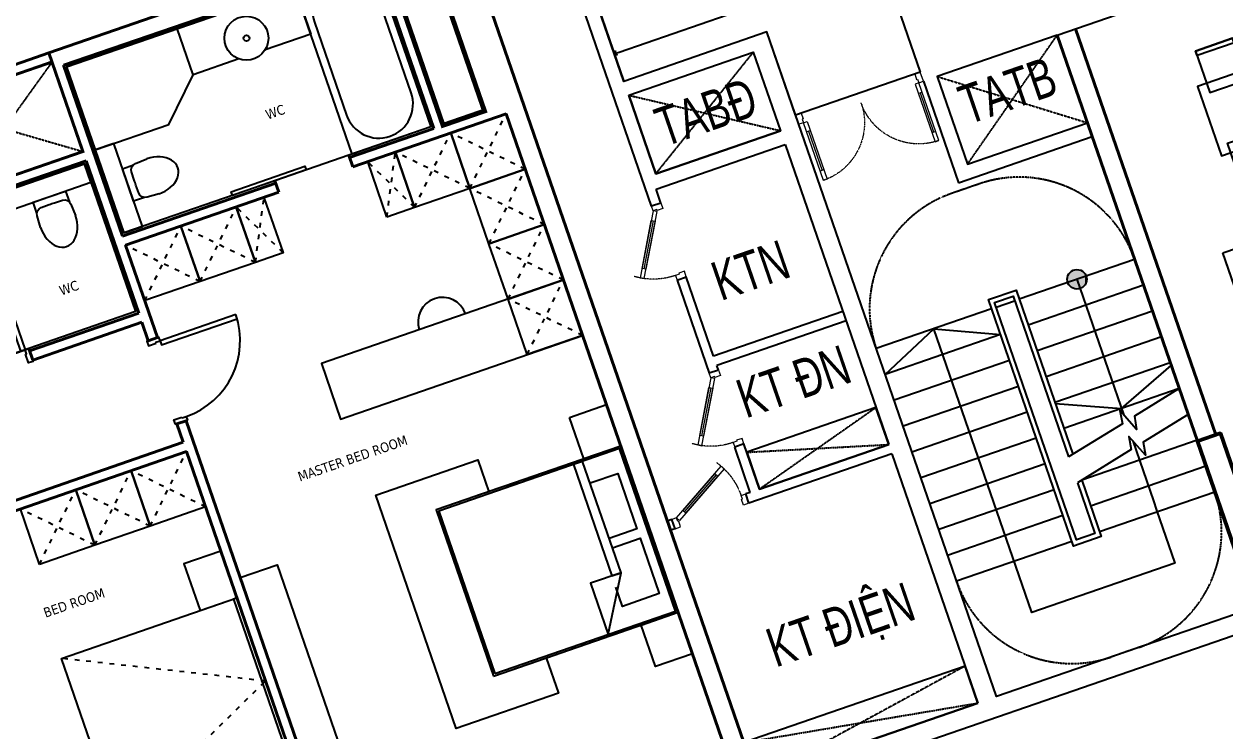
# Model space of a CAD drawing. Header units: millimetres. Extents: x -361654186 to 361255443, y -278569811 to 278836587.
# Drawn here: x -89505 to -77211, y 29118 to 36357 of the extents above; entities that cross this region are included whole.
import ezdxf
from ezdxf.enums import TextEntityAlignment as Align

# ---------------------------------------------------------------- set-up
doc = ezdxf.new("R2010")
doc.units = ezdxf.units.MM
doc.header["$MEASUREMENT"] = 0
for name, pattern in [('220126_HDN_HBA typical plan$0$HIDDEN', [0.375, 0.25, -0.125]), ('ACAD_ISO03W100', [30, 12, -18]), ('Xref_ST_MBDV Cot vach 30.7.2022$0$HIDDEN', [0.375, 0.25, -0.125]), ('Xref_ST_MBDV Cot vach 30.7.2022$0$HIDDEN2', [0.1875, 0.125, -0.0625])]:
    doc.linetypes.add(name, pattern=pattern)
for name, color, linetype, lineweight in [('00_duong_QH', 7, 'Continuous', 9), ('KT-Net cat', 1, 'Continuous', 40), ('KT-Net cot vach', 2, 'Continuous', 50), ('Xref_ST_MBDV Cot vach 30.7.2022$0$CUA', 37, 'Continuous', 13)]:
    doc.layers.add(name, color=color, linetype=linetype, lineweight=lineweight)
for name, color, linetype in [('1VinaPVC-Text', 9, 'Continuous'), ('A-_FURN----_E-_N', 251, 'Continuous'), ('A-_SANIEQPT_E-_N', 251, 'Continuous'), ('FURN', 251, 'Continuous'), ('IDEA - dim', 251, 'Continuous'), ('Kaka - ph', 7, 'Continuous'), ('KT-Net manh', 139, 'Continuous'), ('Xref_ST_MBDV Cot vach 30.7.2022$0$A-FLOR-STRS-ARROW', 8, 'Continuous'), ('Xref_ST_MBDV Cot vach 30.7.2022$0$IDEA - dim', 251, 'Continuous'), ('Xref_ST_MBDV Cot vach 30.7.2022$0$KT-Khuat', 9, 'Xref_ST_MBDV Cot vach 30.7.2022$0$HIDDEN'), ('Xref_ST_MBDV Cot vach 30.7.2022$0$KT-Net manh', 139, 'Continuous'), ('Xref_ST_MBDV Cot vach 30.7.2022$0$KT-Text', 7, 'Continuous'), ('Xref_ST_MBDV Cot vach 30.7.2022$0$KT-Thay', 7, 'Continuous')]:
    doc.layers.add(name, color=color, linetype=linetype)
doc.styles.add('Tahoma', font='tahoma.ttf')
doc.styles.add('Xref_ST_MBDV Cot vach 30.7.2022$0$Arial', font='arial.ttf', dxfattribs={"width": 0.7})
doc.styles.add('Xref_ST_MBDV Cot vach 30.7.2022$0$xref.N.Cot vach tang N2$0$DIM', font='vnsimli.shx', dxfattribs={"width": 0.7})
doc.dimstyles.new('Xref_ST_MBDV Cot vach 30.7.2022$0$xref.N.Cot vach tang N2$0$CCU 1-100 A1', dxfattribs={"dimscale": 100, "dimtxt": 2.2, "dimasz": 1, "dimexe": 1, "dimexo": 0, "dimgap": 1, "dimtad": 1, "dimdec": 0, "dimdsep": 46, "dimtxsty": 'Xref_ST_MBDV Cot vach 30.7.2022$0$xref.N.Cot vach tang N2$0$DIM', "dimblk1": 'Xref_ST_MBDV Cot vach 30.7.2022$0$xref.N.Cot vach tang N2$0$_ARCHTICK', "dimblk2": 'Xref_ST_MBDV Cot vach 30.7.2022$0$xref.N.Cot vach tang N2$0$_ARCHTICK', "dimsah": 1, "dimcen": 0, "dimdle": 1, "dimclrd": 256, "dimclre": 256, "dimclrt": 31, "dimadec": 0, "dimazin": 0, "dimtfac": 1, "dimtdec": 0, "dimtix": 1, "dimtmove": 2, "dimatfit": 3, "dimldrblk": 'Xref_ST_MBDV Cot vach 30.7.2022$0$xref.N.Cot vach tang N2$0$_ARCHTICK', "dimfxl": 8, "dimtolj": 1, "dimarcsym": 0})

# ---------------------------------------------------------------- blocks, each defined once
blk = doc.blocks.new('*U25')
for p, q in [((-1260, 525), (-1300, 525)), ((-1280, 100), (-1280, 525)), ((-90, 525), (-50, 525)), ((-70, 100), (-70, 525)), ((-1260, 100), (-1300, 100)), ((-90, 100), (-50, 100))]:
    blk.add_line(p, q)
for points in [[(-1300, 0), (-1260, 0), (-1260, 625), (-1300, 625)], [(-50, 0), (-90, 0), (-90, 625), (-50, 625)], [(-1350, -100), (-1290, -100), (-1290, -40), (-1300, -40), (-1300, 0), (-1350, 0)], [(0, -100), (-60, -100), (-60, -40), (-50, -40), (-50, 0), (0, 0)]]:
    blk.add_lwpolyline(points, close=True)
at = {"linetype": 'Xref_ST_MBDV Cot vach 30.7.2022$0$HIDDEN2'}
for centre, start, end in [((-1300, 0), 0, 90), ((-50, 0), 90, 180)]:
    blk.add_arc(centre, 625, start, end, dxfattribs=at)
blk = doc.blocks.new('*U47')
blk.add_line((-147, -33), (-580, -283))
for points in [[(-800, 100), (-740, 100), (-740, 40), (-750, 40), (-750, 0), (-800, 0)], [(-50, 0), (-656, -350), (-676, -315), (-70, 35)], [(0, 100), (-60, 100), (-60, 40), (-50, 40), (-50, 0), (0, 0)], [(-137, -50), (-157, -15), (-590, -265), (-570, -300)]]:
    blk.add_lwpolyline(points, close=True)
at = {"linetype": 'Xref_ST_MBDV Cot vach 30.7.2022$0$HIDDEN'}
blk.add_arc((-50, 0), 700, 180, 215.0495, dxfattribs=at)
blk = doc.blocks.new('*U28')
blk.add_line((-147, 33), (-580, 283))
for points in [[(-50, 0), (-656, 350), (-676, 315), (-70, -35)], [(-137, 50), (-157, 15), (-590, 265), (-570, 300)], [(-800, -100), (-740, -100), (-740, -40), (-750, -40), (-750, 0), (-800, 0)], [(0, -100), (-60, -100), (-60, -40), (-50, -40), (-50, 0), (0, 0)]]:
    blk.add_lwpolyline(points, close=True)
at = {"linetype": 'Xref_ST_MBDV Cot vach 30.7.2022$0$HIDDEN'}
blk.add_arc((-50, 0), 700, 144.9505, 180, dxfattribs=at)
blk = doc.blocks.new('Xref_ST_MBDV Cot vach 30.7.2022$0$xref.N.Cot vach tang N2$0$_Open90')
at = {"color": 0, "linetype": 'ByBlock', "lineweight": -2}
for p, q in [((0, 0), (-1, 0)), ((-0.5, 0.5), (0, 0)), ((0, 0), (-0.5, -0.5))]:
    blk.add_line(p, q, dxfattribs=at)
blk = doc.blocks.new('*D44')
at = {"layer": 'Defpoints', "color": 5, "transparency": 16777216}
for p, q in [((-80627, 36744), (-80731, 37047)), ((-83409, 36070), (-80762, 36984)), ((-83368, 35798), (-83473, 36101))]:
    blk.add_line(p, q, dxfattribs=at)
at = {"layer": 'Defpoints', "color": 0, "transparency": 16777216}
for p in [(-80715, 37000), (-80627, 36744), (-83368, 35798)]:
    blk.add_point(p, dxfattribs=at)
at = {"layer": 'Defpoints', "color": 5, "transparency": 16777216, "xscale": 50, "yscale": 50, "zscale": 50}
for p, rotation in [((-80715, 37000), 19.04713795401963), ((-83456, 36054), 199.0471379540196)]:
    blk.add_blockref('Xref_ST_MBDV Cot vach 30.7.2022$0$xref.N.Cot vach tang N2$0$_Open90', p, dxfattribs=dict(at, rotation=rotation))
at = {"layer": 'Defpoints', "color": 5, "transparency": 16777216, "insert": (-82120, 36626), "char_height": 110, "attachment_point": 5, "rotation": 19.0471, "style": 'Xref_ST_MBDV Cot vach 30.7.2022$0$xref.N.Cot vach tang N2$0$DIM'}
blk.add_mtext('\\A1;2900', dxfattribs=at)
blk = doc.blocks.new('Xref_ST_MBDV Cot vach 30.7.2022$0$xref.N.Cot vach tang N2$0$_ARCHTICK')
at = {"color": 0, "linetype": 'ByBlock', "const_width": 0.15}
blk.add_lwpolyline([(-0.5, -0.5), (0.5, 0.5)], dxfattribs=at)
blk = doc.blocks.new('*U220')
blk.add_line((-147, -33), (-580, -283))
for points in [[(-800, 100), (-740, 100), (-740, 40), (-750, 40), (-750, 0), (-800, 0)], [(-50, 0), (-656, -350), (-676, -315), (-70, 35)], [(0, 100), (-60, 100), (-60, 40), (-50, 40), (-50, 0), (0, 0)], [(-137, -50), (-157, -15), (-590, -265), (-570, -300)]]:
    blk.add_lwpolyline(points, close=True)
at = {"linetype": 'Xref_ST_MBDV Cot vach 30.7.2022$0$HIDDEN'}
blk.add_arc((-50, 0), 700, 180, 215.0495, dxfattribs=at)
blk = doc.blocks.new('erwrerer')
at = {"layer": 'FURN'}
for p, q in [((2277870, -1630811, 0), (2277870, -1629381, 0)), ((2277870, -1629381, 0), (2278594, -1629381, 0)), ((2277870, -1630101, 0), (2277870, -1629381, 0)), ((2277870, -1629381, 0), (2280479, -1629381, 0)), ((2280479, -1629381, 0), (2280479, -1630101, 0)), ((2277967, -1630101, 0), (2277967, -1629478, 0)), ((2277967, -1629478, 0), (2280376, -1629478, 0)), ((2278594, -1629478, 0), (2278594, -1630545, 0)), ((2279185, -1629478, 0), (2279185, -1630101, 0)), ((2279776, -1630101, 0), (2279776, -1629478, 0)), ((2280376, -1630101, 0), (2280376, -1629478, 0)), ((2280376, -1630101, 0), (2280376, -1629478, 0)), ((2277870, -1630101, 0), (2277870, -1630101, 0)), ((2278594, -1630101, 0), (2277967, -1630101, 0)), ((2277967, -1630814, 0), (2277967, -1630101, 0)), ((2278612, -1630101, 0), (2277985, -1630101, 0)), ((2280376, -1630101, 0), (2278594, -1630101, 0)), ((2280376, -1630101, 0), (2280479, -1630101, 0)), ((2278594, -1630545, 0), (2278594, -1630811, 0)), ((2278594, -1630714, 0), (2277967, -1630714, 0)), ((2278594, -1630714, 0), (2277967, -1630714, 0)), ((2278594, -1630811, 0), (2277870, -1630811, 0)), ((2278270, -1630811, 0), (2277870, -1630811, 0))]:
    blk.add_line(p, q, dxfattribs=at)
at = {"layer": 'FURN', "elevation": 0}
blk.add_lwpolyline([(2280879, -1629793), (2280879, -1629381), (2280479, -1629381), (2280479, -1629793)], close=True, dxfattribs=at)
for points in [[(2280479, -1629904), (2280885, -1629904), (2280885, -1632120)], [(2280885, -1631776), (2280885, -1632120), (2278236, -1632120), (2278236, -1630811)], [(2280885, -1631044), (2280885, -1631151)]]:
    blk.add_lwpolyline(points, dxfattribs=at)
at = {"layer": 'FURN'}
blk.add_circle((2279485, -1631110, 0), 436, dxfattribs=at)
blk.add_arc((2279564, -1631039, 0), 1200, 164.284457926425, 164.2844652158476, dxfattribs=at)
blk = doc.blocks.new('*U257')
at = {"linetype": 'Continuous'}
for points in [[(-725, 750), (-275, 750), (-275, 350), (-725, 350)], [(-725, 350), (-675, 350), (-675, 750), (-725, 750)], [(-375, -850), (375, -850), (375, 850), (-375, 850)], [(725, 750), (275, 750), (275, 350), (725, 350)], [(725, 350), (675, 350), (675, 750), (725, 750)], [(-725, 200), (-275, 200), (-275, -200), (-725, -200)], [(-725, -200), (-675, -200), (-675, 200), (-725, 200)], [(725, 200), (275, 200), (275, -200), (725, -200)], [(725, -200), (675, -200), (675, 200), (725, 200)], [(-725, -750), (-275, -750), (-275, -350), (-725, -350)], [(-725, -350), (-675, -350), (-675, -750), (-725, -750)], [(725, -750), (275, -750), (275, -350), (725, -350)], [(725, -350), (675, -350), (675, -750), (725, -750)]]:
    blk.add_lwpolyline(points, close=True, dxfattribs=at)
blk = doc.blocks.new('sdp1')
at = {"color": 1}
blk.add_lwpolyline([(-125, 6400), (1175, 6400), (1175, 9600)], dxfattribs=at)
at = {"layer": 'KT-Net cat'}
blk.add_lwpolyline([(75, 6400), (75, 2000), (-125, 2000), (-125, 6400)], dxfattribs=at)
at = {"layer": 'KT-Net cot vach'}
blk.add_lwpolyline([(-125, 0), (125, 0), (125, 2000), (-125, 2000)], close=True, dxfattribs=at)
at = {"extrusion": (4.19426e-06, -3.70837e-08, 1), "rotation": 1.589766489262451e-05}
blk.add_blockref('erwrerer', (-2277118, 1633119, 0), dxfattribs=at)
at = {"layer": 'A-_FURN----_E-_N', "linetype": 'Continuous', "rotation": 90}
blk.add_blockref('*U257', (1912, 5058), dxfattribs=at)
blk = doc.blocks.new('*U99')
at = {"layer": 'A-_FURN----_E-_N', "linetype": 'Continuous'}
for points in [[(-900, 600), (-900, 1000), (-1350, 1000), (-1350, 600)], [(-900, -1000), (-900, 1000), (900, 1000), (900, -1000)], [(1350, 600), (1350, 1000), (900, 1000), (900, 600)], [(-880, -980), (-880, 980), (880, 980), (880, -980)]]:
    blk.add_lwpolyline(points, close=True, dxfattribs=at)
at = {"layer": 'A-_FURN----_E-_N', "linetype": '220126_HDN_HBA typical plan$0$HIDDEN', "ltscale": 500}
blk.add_lwpolyline([(-900, -1000), (-900, 1000), (900, 1000), (900, -1000)], close=True, dxfattribs=at)
at = {"layer": 'A-_FURN----_E-_N', "linetype": 'Continuous'}
for points in [[(-55, 580), (-55, 880), (-656, 880), (-656, 480), (-448, 480)], [(646, 580), (646, 880), (45, 880), (45, 580)], [(-880, 249), (-326, 580), (880, 580), (880, 480), (-326, 480), (-326, 580), (-326, 249), (-880, 249)]]:
    blk.add_lwpolyline(points, dxfattribs=at)
blk = doc.blocks.new('220126_HDN_HBA typical plan$0$210902_YS plan 330pm ver13$0$TOTO-WC-CW822J')
at = {"color": 0}
blk.add_lwpolyline([(-177, -119), (-175, 0), (175, 0), (177, -119)], dxfattribs=at)
blk.add_lwpolyline([(-190, -270), (-183, -145, -0.39087), (-115, -78), (-28, -76, -0.013886), (28, -76), (115, -78, -0.39087), (183, -145), (190, -270)], format="xyb", dxfattribs=at)
blk.add_ellipse((0, -270), major_axis=(0, -270), ratio=0.703704, start_param=4.712389, end_param=7.853982, dxfattribs=at)
blk = doc.blocks.new('d800')
blk.add_line((760, 70), (40, 70))
for points in [[(40, 790), (40, 70), (85, 70), (85, 790)], [(50, 25), (40, 25), (40, 70), (0, 70), (0, -70), (50, -70)], [(750, 25), (760, 25), (760, 70), (800, 70), (800, -70), (750, -70)]]:
    blk.add_lwpolyline(points, close=True)
blk.add_arc((40, 70), 720, 0, 90)
blk = doc.blocks.new('d900n')
for points in [[(20, -50), (20, -40), (65, -40), (65, 0), (-65, 0), (-65, -50)], [(885, -40), (65, -40), (65, -85), (885, -85)], [(20, -850), (20, -860), (65, -860), (65, -900), (-65, -900), (-65, -850)]]:
    blk.add_lwpolyline(points, close=True)
blk.add_arc((65, -40), 820, 270, 0)
blk = doc.blocks.new('skvl8')
at = {"color": 6, "const_width": 30}
blk.add_lwpolyline([(-5599, 9500), (-5599, 8530), (-4224, 8530), (-4224, 9500)], close=True, dxfattribs=at)
at = {"layer": 'A-_FURN----_E-_N', "linetype": 'Continuous'}
blk.add_line((-1662, 7605), (-2462, 7605), dxfattribs=at)
for points in [[(-2462, 7605), (-4099, 7605), (-4099, 9405), (-774, 9405), (-774, 7605), (-1662, 7605)], [(-1430, 2080), (-1430, 1697), (-2536, 1697), (-2536, 4225), (-1430, 4225), (-1430, 3880)]]:
    blk.add_lwpolyline(points, dxfattribs=at)
for points in [[(-774, 9405), (-774, 7605), (-1624, 7605), (-1624, 9405)], [(-2123, 7605), (-2923, 7605), (-2923, 7645), (-2123, 7645)], [(-4124, 6880), (-4124, 7480), (-3524, 7480), (-3524, 6880), (-4124, 6880)], [(-3524, 6880), (-3524, 7480), (-2924, 7480), (-2924, 6880), (-3524, 6880)], [(-2924, 6880), (-2924, 7480), (-2624, 7480), (-2624, 6880), (-2924, 6880)], [(-1500, 6880), (-1500, 7480), (-1200, 7480), (-1200, 6880), (-1500, 6880)], [(-1200, 6880), (-1200, 7480), (-600, 7480), (-600, 6880), (-1200, 6880)], [(-600, 6880), (-600, 7480), (0, 7480), (0, 6880), (-600, 6880)], [(-600, 6280), (-600, 6880), (0, 6880), (0, 6280), (-600, 6280)], [(-600, 5680), (-600, 6280), (0, 6280), (0, 5680), (-600, 5680)], [(0, 5680), (-2624, 5680), (-2624, 5080), (0, 5080)], [(-600, 5080), (-600, 5680), (0, 5680), (0, 5080), (-600, 5080)], [(-6025, 4680), (-6024, 5280), (-5424, 5280), (-5424, 4680), (-6025, 4680)], [(-5424, 4680), (-5424, 5280), (-4824, 5280), (-4824, 4680), (-5424, 4680)], [(-4824, 4680), (-4824, 5280), (-4224, 5280), (-4224, 4680), (-4824, 4680)], [(-4124, 3880), (-3724, 3880), (-3724, 600), (-4124, 600)]]:
    blk.add_lwpolyline(points, close=True, dxfattribs=at)
at = {"layer": 'A-_FURN----_E-_N', "linetype": 'Continuous', "extrusion": (-2.48335e-06, 2.77278e-06, 1), "elevation": 0}
blk.add_lwpolyline([(-1549, 8001, 1), (-849, 8001), (-849, 9008, 1), (-1549, 9008)], format="xyb", close=True, dxfattribs=at)
at = {"layer": 'A-_FURN----_E-_N', "linetype": 'Continuous'}
blk.add_arc((-1312, 5680), 250, 0, 180, dxfattribs=at)
at = {"layer": 'IDEA - dim'}
blk.add_line((-5407, 6805), (-6207, 6805), dxfattribs=at)
for points in [[(-2899, 8905), (-2899, 9405), (-4099, 9405), (-4099, 8505), (-3300, 8505), (-2899, 8905)], [(-2403, 8905), (-2899, 8905), (-2899, 9405), (-1624, 9405), (-1624, 8905), (-2121, 8905)], [(-6207, 6805), (-7349, 6805), (-7349, 8405), (-4249, 8405), (-4249, 6805), (-5407, 6805)]]:
    blk.add_lwpolyline(points, dxfattribs=at)
for points in [[(-3899, 7605), (-3899, 8505), (-4099, 8505), (-4099, 7605)], [(-5149, 8205), (-4249, 8205), (-4249, 8405), (-5149, 8405)], [(-4224, 3695), (-4224, 4200), (-4624, 4200), (-4624, 3695)], [(-4224, 1895), (-6124, 1895), (-6124, 3695), (-4224, 3695)], [(-4224, 1895), (-4224, 3695), (-4260, 3695), (-4260, 1895)]]:
    blk.add_lwpolyline(points, close=True, dxfattribs=at)
for radius in [225, 30]:
    blk.add_circle((-2262, 9080), radius, dxfattribs=at)
at = {"layer": 'Kaka - ph', "color": 6, "const_width": 50}
blk.add_lwpolyline([(-200, 9430), (-649, 9430), (-649, 7580), (-200, 7580)], close=True, dxfattribs=at)
at = {"layer": 'KT-Net cat'}
for p, q in [((-5600, 9600), (-4224, 9600)), ((-200, 9600), (-4224, 9600)), ((-4224, 9600), (-4224, 8530)), ((200, 9600), (200, 600)), ((-5600, 9500), (-4224, 9500)), ((-749, 9430), (-4124, 9430)), ((-4124, 7580), (-4124, 9430)), ((-749, 7580), (-749, 9430)), ((-649, 7580), (-649, 9430)), ((-200, 9430), (-200, 7580)), ((-4224, 8530), (-7374, 8530)), ((-4224, 8430), (-7374, 8430)), ((-4224, 8430), (-4224, 6780)), ((-2462, 7580), (-4124, 7580)), ((-2462, 7480), (-2462, 7605)), ((-1662, 7480), (-1662, 7605)), ((-749, 7580), (-1662, 7580)), ((-200, 7580), (-649, 7580)), ((-2462, 7480), (-4124, 7480)), ((-4124, 6480), (-4124, 7480)), ((0, 7480), (-1662, 7480)), ((0, 600), (0, 7480)), ((-5407, 6805), (-5407, 6680)), ((-4224, 6780), (-5407, 6780)), ((-4224, 6680), (-5407, 6680)), ((-4224, 6480), (-4224, 6680)), ((-4224, 6480), (-4124, 6480)), ((-4224, 5380), (-4224, 5580)), ((-4224, 5580), (-4124, 5580)), ((-4124, 200), (-4124, 5580)), ((-4224, 5380), (-6374, 5380)), ((-4224, 5280), (-6374, 5280)), ((-4224, 200), (-4224, 5280))]:
    blk.add_line(p, q, dxfattribs=at)
at = {"layer": 'KT-Net manh', "linetype": 'ACAD_ISO03W100', "ltscale": 4}
for p, q in [((-4124, 6880), (-3524, 7480)), ((-3524, 6880), (-4124, 7480)), ((-3524, 6880), (-2924, 7480)), ((-2924, 6880), (-3524, 7480)), ((-2924, 6880), (-2624, 7480)), ((-2624, 6880), (-2924, 7480)), ((-1500, 6880), (-1200, 7480)), ((-1200, 6880), (-1500, 7480)), ((-1200, 6880), (-600, 7480)), ((-600, 6880), (-1200, 7480)), ((-600, 6880), (0, 7480)), ((0, 6880), (-600, 7480)), ((-600, 6280), (0, 6880)), ((0, 6280), (-600, 6880)), ((-600, 5680), (0, 6280)), ((0, 5680), (-600, 6280)), ((-600, 5080), (0, 5680)), ((0, 5080), (-600, 5680)), ((-6025, 4680), (-5424, 5280)), ((-5424, 4680), (-6024, 5280)), ((-5424, 4680), (-4824, 5280)), ((-4824, 4680), (-5424, 5280)), ((-4824, 4680), (-4224, 5280)), ((-4224, 4680), (-4824, 5280))]:
    blk.add_line(p, q, dxfattribs=at)
blk.add_lwpolyline([(-6124, 1895), (-4224, 2795), (-6124, 3695)], dxfattribs=at)
at = {"layer": 'Xref_ST_MBDV Cot vach 30.7.2022$0$KT-Khuat', "linetype": 'Xref_ST_MBDV Cot vach 30.7.2022$0$HIDDEN', "ltscale": 5}
for p, q in [((-5599, 9500), (-4224, 8530)), ((-4224, 9500), (-5599, 8530))]:
    blk.add_line(p, q, dxfattribs=at)
at = {"layer": 'A-_SANIEQPT_E-_N'}
for p, rotation in [((-3899, 8055), 89.99788479883918), ((-4699, 8205), 359.9978847988391)]:
    blk.add_blockref('220126_HDN_HBA typical plan$0$210902_YS plan 330pm ver13$0$TOTO-WC-CW822J', p, dxfattribs=dict(at, rotation=rotation))
at = {"layer": 'IDEA - dim', "xscale": -1}
blk.add_blockref('d800', (-5407, 6735), dxfattribs=at)
at = {"layer": 'IDEA - dim', "rotation": 0.002362865508143634}
blk.add_blockref('d900n', (-4174, 6480), dxfattribs=at)
at = {"layer": 'IDEA - dim', "xscale": -1, "rotation": 270}
blk.add_blockref('*U99', (-1000, 2980), dxfattribs=at)
at = {"layer": '1VinaPVC-Text', "style": 'Tahoma'}
for p in [(-2329, 8220), (-4915, 7207)]:
    blk.add_text('WC', height=100, rotation=359.9963, dxfattribs=at).set_placement(p)
at = {"layer": '1VinaPVC-Text', "style": 'Tahoma', "text_generation_flag": 6}
for s, p in [('MASTER BED ROOM', (-3226, 4609)), ('BED ROOM', (-6144, 4142))]:
    blk.add_text(s, height=100, rotation=179.9983, dxfattribs=at).set_placement(p)

msp = doc.modelspace()

# ---------------------------------------------------------------- hatches: boundary and pattern name
at = {"layer": 'Xref_ST_MBDV Cot vach 30.7.2022$0$KT-Net manh'}
h = msp.add_hatch(color=256, dxfattribs=at)
edge = h.paths.add_edge_path(flags=0)
edge.add_arc((-78717.9, 33743), 100, 199.04714, 559.04714)
h = msp.add_hatch(color=256, dxfattribs=at)
edge = h.paths.add_edge_path(flags=0)
edge.add_arc((-78717.9, 33743), 100, 199.04714, 559.04714)
msp.add_hatch(color=256, dxfattribs=at).paths.add_polyline_path([(-78719.7, 33843), (-78778.2, 33822.8), (-78813.6, 33772.2), (-78812.4, 33710.4), (-78775.2, 33661.1), (-78716.1, 33643), (-78657.7, 33663.2), (-78622.3, 33713.9), (-78623.4, 33775.7), (-78660.6, 33825)], flags=0)
msp.add_hatch(color=256, dxfattribs=at).paths.add_polyline_path([(-78719.7, 33843), (-78778.2, 33822.8), (-78813.6, 33772.2), (-78812.4, 33710.4), (-78775.2, 33661.1), (-78716.1, 33643), (-78657.7, 33663.2), (-78622.3, 33713.9), (-78623.4, 33775.7), (-78660.6, 33825)], flags=0)

# ---------------------------------------------------------------- linework, layer by layer
at = {"layer": '00_duong_QH', "color": 251, "extrusion": (7.52316e-37, 3.29453e-06, 1), "elevation": 0}
for points in [[(-67168.3, 45793.9), (-69186.7, 45087.9), (-71604.5, 52090.9, 0.3654504), (-76316.2, 54156.4), (-105251.9, 44174.2, 0.4561586), (-107468.3, 38521.1), (-99355.1, 24907.3, 0.3106789), (-93192.1, 22936), (-70669.3, 30727.4, 0.2299221), (-70384.4, 31142.1), (-70163.5, 32158.8, -0.2831678), (-69704.7, 32660.4), (-65284.3, 34181), (-65284.3, 34181)], [(-71781, 52030, 0.3727735), (-75821.6, 53914.3), (-105257.3, 43759.2, 0.4585216), (-107302, 38607.4), (-99387.7, 25327.4, 0.355305), (-93639.7, 23225.5), (-70845.1, 31089.8, 0.2042795), (-70778.8, 31210.9), (-70555, 32240.8, -0.2754116), (-69827.2, 33041.3), (-65414.8, 34559.2)]]:
    msp.add_lwpolyline(points, format="xyb", dxfattribs=at)
at = {"layer": 'Defpoints', "elevation": 0}
for points in [[(-84011, 37660.1), (-81269.8, 38606.5), (-80323.4, 35865.3), (-81599.5, 35424.7), (-81893.2, 36275.4), (-83358.3, 35769.6)], [(-79838.9, 34921.7), (-78610.1, 35346), (-78920.1, 36243.9), (-80149, 35819.7)], [(-83309.4, 35627.8), (-82033.3, 36068.4), (-81755.9, 35264.9), (-83032, 34824.3)]]:
    msp.add_lwpolyline(points, close=True, dxfattribs=at)
at = {"layer": 'Xref_ST_MBDV Cot vach 30.7.2022$0$A-FLOR-STRS-ARROW', "elevation": 0}
for points in [[(-77670.2, 32623.7), (-78129.5, 32340.3), (-78106.4, 32206.7), (-78279.3, 32399.3), (-78252.3, 32264.5), (-78804, 31924.1)], [(-77578.5, 32358.1), (-78037.8, 32074.8), (-78014.7, 31941.2), (-78187.6, 32133.8), (-78160.7, 31999), (-78712.4, 31658.6)]]:
    msp.add_lwpolyline(points, dxfattribs=at)
at = {"layer": 'Xref_ST_MBDV Cot vach 30.7.2022$0$IDEA - dim', "color": 1}
for p, q in [((-84011, 37660.1), (-83358.3, 35769.6)), ((-82033.3, 36068.4), (-81755.9, 35264.9)), ((-80290.8, 35770.7), (-79931.8, 34731)), ((-83309.4, 35627.8), (-83032, 34824.3)), ((-83032, 34824.3), (-81755.9, 35264.9)), ((-79931.8, 34731), (-78561.2, 35204.2)), ((-83030.3, 34666.2), (-81706.9, 35123.1)), ((-81706.9, 35123.1), (-80646.3, 32051.1)), ((-82914.9, 31267.8), (-84089.8, 34670.7)), ((-83104, 31202.6), (-84278.8, 34605.5)), ((-82981.3, 34524.4), (-83030.3, 34666.2)), ((-82814.8, 33735.6), (-82720.3, 33768.2)), ((-82814.8, 33735.6), (-82485.2, 32780.9)), ((-82439.6, 32955.3), (-82720.3, 33768.2)), ((-81116.3, 33412.2), (-82439.6, 32955.3)), ((-81083.6, 33317.7), (-82407, 32860.8)), ((-82390.7, 32813.5), (-82407, 32860.8)), ((-82390.7, 32813.5), (-82485.2, 32780.9)), ((-82129.6, 32057.3), (-82224.1, 32024.7)), ((-82064.2, 31561.5), (-82224.1, 32024.7)), ((-81969.7, 31594.2), (-82129.6, 32057.3)), ((-80646.3, 32051.1), (-81969.7, 31594.2)), ((-80646.3, 32051.1), (-81969.7, 31594.2)), ((-80613.7, 31956.5), (-82078.8, 31450.7)), ((-80613.7, 31956.5), (-79732.6, 29404.4)), ((-82064.2, 31561.5), (-82111.5, 31545.2)), ((-82078.8, 31450.7), (-82111.5, 31545.2)), ((-82914.9, 31267.8), (-82882.3, 31173.3)), ((-82835, 31189.6), (-82867.7, 31284.1))]:
    msp.add_line(p, q, dxfattribs=at)
at = {"layer": 'Xref_ST_MBDV Cot vach 30.7.2022$0$IDEA - dim', "color": 1, "elevation": 0}
for points in [[(-82981.3, 34524.4), (-83075.9, 34491.8), (-84218.1, 37800.2), (-83934.5, 37898.1), (-83869.2, 37709)], [(-79732.6, 29404.4), (-82001.2, 28621.1), (-81935.9, 28432.1), (-76831.5, 30194.3), (-76896.8, 30383.4), (-79543.5, 29469.6), (-81893.2, 36275.4), (-83358.3, 35769.6)], [(-78731.1, 36309.2), (-77621.5, 33095.4)], [(-78920.1, 36243.9), (-76896.8, 30383.4)], [(-83309.4, 35627.8), (-82033.3, 36068.4)], [(-80149, 35819.7), (-79838.9, 34921.7), (-78610.1, 35346)], [(-82867.7, 31284.1), (-82914.9, 31267.8)], [(-82835, 31189.6), (-82882.3, 31173.3)]]:
    msp.add_lwpolyline(points, dxfattribs=at)
at = {"layer": 'Xref_ST_MBDV Cot vach 30.7.2022$0$KT-Khuat', "linetype": 'Xref_ST_MBDV Cot vach 30.7.2022$0$HIDDEN', "ltscale": 5}
for p, q in [((-79838.9, 34921.7), (-78920.1, 36243.9)), ((-83032, 34824.3), (-82033.3, 36068.4)), ((-80149, 35819.7), (-78610.1, 35346)), ((-83309.4, 35627.8), (-81755.9, 35264.9)), ((-80776.9, 32429.2), (-81969.7, 31594.2)), ((-80776.9, 32429.2), (-81969.7, 31594.2)), ((-82100.2, 31972.3), (-80646.3, 32051.1)), ((-82100.2, 31972.3), (-80646.3, 32051.1)), ((-79863.1, 29782.5), (-82001.2, 28621.1)), ((-82131.7, 28999.2), (-79732.6, 29404.4))]:
    msp.add_line(p, q, dxfattribs=at)
at = {"layer": 'Xref_ST_MBDV Cot vach 30.7.2022$0$KT-Net manh'}
msp.add_line((-78622.3, 33713.9, 0), (-78623.4, 33775.7, 0), dxfattribs=at)
msp.add_line((-78622.3, 33713.9, 0), (-78623.4, 33775.7, 0), dxfattribs=at)
at = {"layer": 'Xref_ST_MBDV Cot vach 30.7.2022$0$KT-Net manh', "linetype": 'Xref_ST_MBDV Cot vach 30.7.2022$0$HIDDEN', "elevation": 0}
for points in [[(-78127.1, 33947, 0.4141313), (-79716.4, 34720.7), (-80000.5, 34622.6, 0.4141313), (-80773.8, 33033.2, 1.0000292)], [(-77304.7, 31565, -0.4141313), (-78078.1, 29975.6), (-78362.2, 29877.5, -0.4141313), (-79951.4, 30651.2, -1.0000292)]]:
    msp.add_lwpolyline(points, format="xyb", dxfattribs=at)
at = {"layer": 'Xref_ST_MBDV Cot vach 30.7.2022$0$KT-Net manh', "elevation": 0}
for points in [[(-78717.9, 33743), (-78238.2, 32353.5)], [(-80682.4, 32768.5), (-80183, 33237.2), (-79500.9, 33176.5)], [(-78146.5, 32088), (-77934.7, 31474.4), (-77902, 31379.9), (-77714.4, 30836.4), (-79179.5, 30330.6), (-80183, 33237.2)], [(-78940.2, 32471.7), (-78261, 32419.7), (-77751.8, 32860)]]:
    msp.add_lwpolyline(points, dxfattribs=at)
at = {"layer": 'Xref_ST_MBDV Cot vach 30.7.2022$0$KT-Net manh'}
msp.add_circle((-78717.9, 33743, 0), 100, dxfattribs=at)
msp.add_circle((-78717.9, 33743, 0), 100, dxfattribs=at)
at = {"layer": 'Xref_ST_MBDV Cot vach 30.7.2022$0$KT-Thay', "extrusion": (-1.21212e-08, -4.22423e-09, 1)}
for p, q in [((-78127.1, 33947, 0), (-79308.7, 33539.1, 0)), ((-78035.7, 33682.3, 0), (-79217.3, 33274.4, 0)), ((-79592.3, 33441.2, 0), (-80773.8, 33033.2, 0)), ((-77944.4, 33417.6, 0), (-79125.9, 33009.7, 0)), ((-79500.9, 33176.5, 0), (-80682.4, 32768.5, 0)), ((-77853, 33153, 0), (-79034.6, 32745, 0)), ((-79409.5, 32911.8, 0), (-80591.1, 32503.9, 0)), ((-77761.6, 32888.3, 0), (-78943.2, 32480.4, 0)), ((-79318.1, 32647.1, 0), (-80499.7, 32239.2, 0)), ((-77670.2, 32623.6, 0), (-78851.8, 32215.7, 0)), ((-79226.8, 32382.5, 0), (-80408.3, 31974.5, 0)), ((-79135.4, 32117.8, 0), (-80316.9, 31709.9, 0)), ((-77487.5, 32094.3, 0), (-78669, 31686.4, 0)), ((-79044, 31853.1, 0), (-80225.6, 31445.2, 0)), ((-77396.1, 31829.6, 0), (-78577.7, 31421.7, 0)), ((-78952.6, 31588.5, 0), (-80134.2, 31180.5, 0)), ((-77304.7, 31565), (-78486.3, 31157, 0)), ((-78861.2, 31323.8, 0), (-80042.8, 30915.9, 0)), ((-78769.9, 31059.1, 0), (-79951.4, 30651.2))]:
    msp.add_line(p, q, dxfattribs=at)
at = {"layer": 'Xref_ST_MBDV Cot vach 30.7.2022$0$KT-Thay'}
msp.add_line((-79545, 33457.5, 0), (-79355.9, 33522.7, 0), dxfattribs=at)
at = {"layer": 'Xref_ST_MBDV Cot vach 30.7.2022$0$KT-Thay', "elevation": 0}
for points in [[(-78668.8, 31685.5), (-78470, 31109.8), (-78753.6, 31011.9), (-79624.9, 33535.7), (-79341.3, 33633.6), (-78760.4, 31951)], [(-78712.4, 31658.6), (-78533.6, 31140.7), (-78722.6, 31075.4), (-79561.3, 33504.7), (-79372.3, 33570), (-78804, 31924.1)]]:
    msp.add_lwpolyline(points, dxfattribs=at)
for points in [[(-80646.3, 32051.1), (-80776.9, 32429.2), (-82100.2, 31972.3), (-81969.7, 31594.2)], [(-80646.3, 32051.1), (-80776.9, 32429.2), (-82100.2, 31972.3), (-81969.7, 31594.2)], [(-79732.6, 29404.4), (-79863.1, 29782.5), (-82131.7, 28999.2), (-82001.2, 28621.1)]]:
    msp.add_lwpolyline(points, close=True, dxfattribs=at)

# ---------------------------------------------------------------- block references
at = {"layer": 'IDEA - dim'}
for name, p, rotation in [('sdp1', (-76713.4, 30235.1), 19.04713796589107), ('skvl8', (-82125, 28367, 0), 19.04713796592264)]:
    msp.add_blockref(name, p, dxfattribs=dict(at, rotation=rotation))
at = {"layer": 'Xref_ST_MBDV Cot vach 30.7.2022$0$CUA', "xscale": -1}
for name, p, rotation in [('*U25', (-80290.8, 35770.7), 199.0471379530761), ('*U47', (-83075.9, 34491.8), 289.0471379551669), ('*U220', (-82485.2, 32780.9), 289.0471379551669), ('*U28', (-82867.7, 31284.1), 19.04713795517584)]:
    msp.add_blockref(name, p, dxfattribs=dict(at, rotation=rotation))

# ---------------------------------------------------------------- texts
at = {"layer": 'Xref_ST_MBDV Cot vach 30.7.2022$0$KT-Text', "extrusion": (-7.73991e-08, -2.60739e-08, 1), "style": 'Xref_ST_MBDV Cot vach 30.7.2022$0$Arial', "width": 0.7}
for s, p in [('TATB', (-79363.1, 35486.9, 0)), ('TABĐ', (-82452.3, 35266.7, 0)), ('KTN', (-81996.8, 33647.3, 0)), ('KT ĐN', (-81555.8, 32507.8, 0)), ('KT ĐIỆN', (-81075.3, 30018.2, 0))]:
    msp.add_text(s, height=400, rotation=19.04714, dxfattribs=at).set_placement(p, align=Align.CENTER)

# ---------------------------------------------------------------- dimensions: what is measured, and where the dimension line sits
at = {"layer": 'Defpoints', "color": 5}
dim = msp.add_linear_dim(base=(-80715.1, 36999.9), p1=(-83368, 35797.7), p2=(-80626.8, 36744.1), angle=19.04714, dimstyle='Xref_ST_MBDV Cot vach 30.7.2022$0$xref.N.Cot vach tang N2$0$CCU 1-100 A1', override={"dimscale": 50, "dimblk1": 'Xref_ST_MBDV Cot vach 30.7.2022$0$xref.N.Cot vach tang N2$0$_Open90', "dimblk2": 'Xref_ST_MBDV Cot vach 30.7.2022$0$xref.N.Cot vach tang N2$0$_Open90', "dimclrd": 5, "dimclre": 5, "dimclrt": 5, "dimlwd": 65535, "dimlwe": 65535}, dxfattribs=at)
dim.commit()
dim.dimension.update_dxf_attribs({"geometry": '*D44', "text_midpoint": (-82120, 36626)})

doc.saveas('drawing.dxf')
